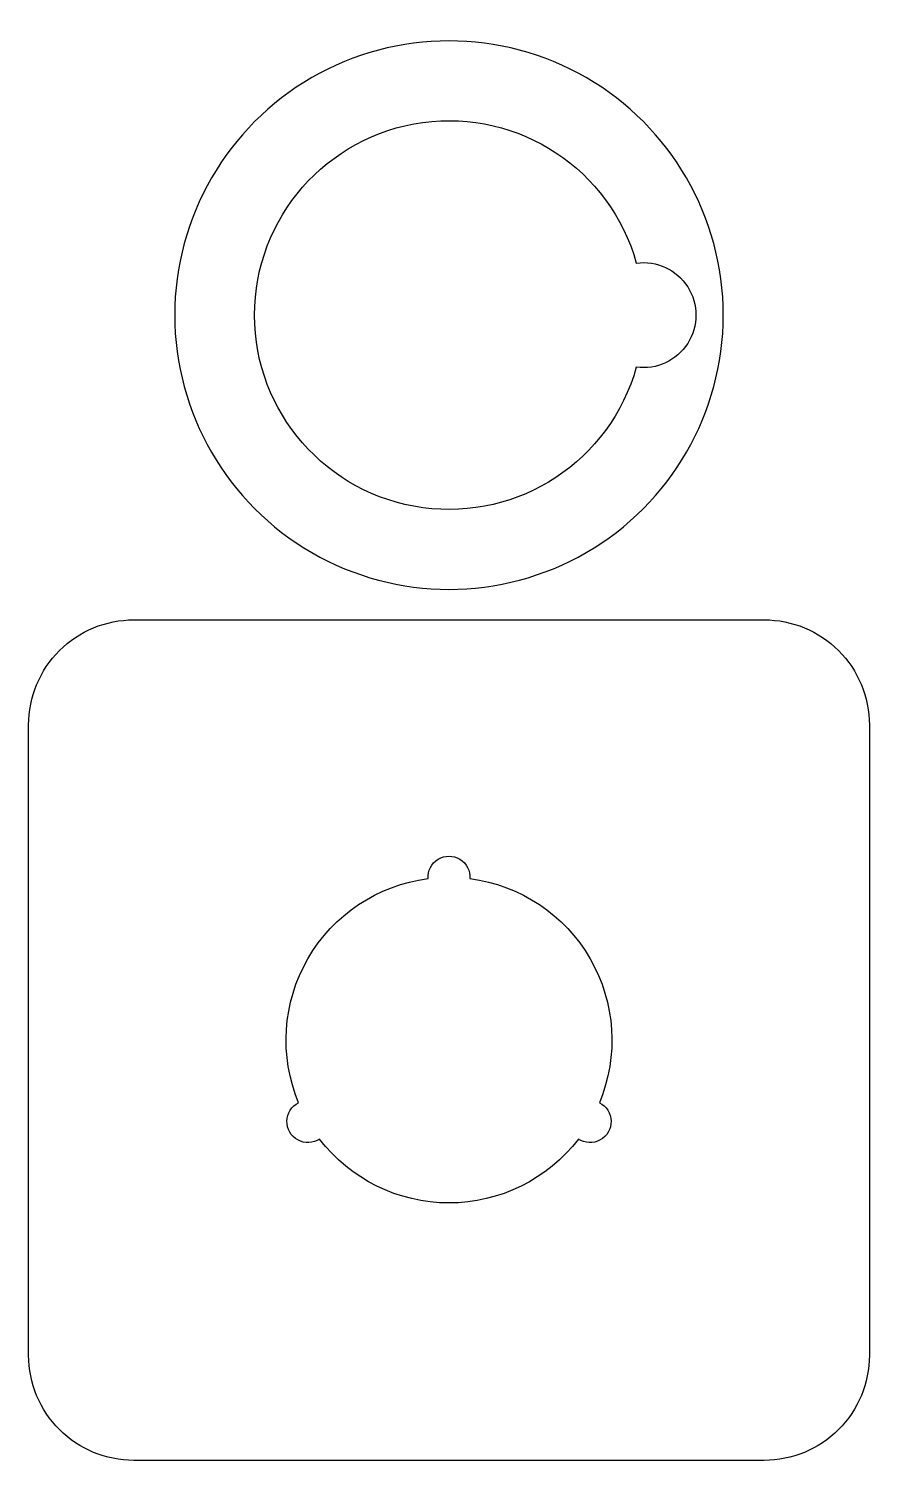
# Model space of a CAD drawing. Extents: x 0 to 160, y 0 to 273.
import ezdxf

# ---------------------------------------------------------------- set-up
doc = ezdxf.new("R2010")
doc.units = 0
doc.layers.get('0').update_dxf_attribs({"linetype": 'CONTINUOUS'})

msp = doc.modelspace()

# ---------------------------------------------------------------- linework, layer by layer
at = {"color": 7}
for points in [[(115.780942, 228.047749)], [(132.333825, 218.139473)], [(51.513163, 68.218223)]]:
    msp.add_lwpolyline(points, close=True, dxfattribs=at)
msp.add_lwpolyline([(140.132292, 0.132306), (20.132294, 0.132306)], dxfattribs=at)
for points in [[(106.233059, 263.347327), (90.081849, 272.672233), (70.182737, 272.672233), (54.031527, 263.347327)], [(54.031527, 263.347327), (37.880317, 254.022421), (27.930761, 236.789285), (27.930761, 218.139474)], [(132.333825, 218.139474), (132.333825, 236.789285), (122.38427, 254.022421), (106.233059, 263.347327)], [(75.132292, 254.800079), (93.464877, 257.300391), (110.826187, 245.874293), (115.780942, 228.047749)], [(43.132294, 218.139474), (43.132294, 236.641777), (56.799707, 252.299767), (75.132292, 254.800079)], [(115.780942, 228.047749), (119.642712, 228.574431), (123.458622, 226.809416), (125.557848, 223.525529)], [(125.557848, 223.525529), (127.657074, 220.241642), (127.657074, 216.037305), (125.557848, 212.753418)], [(27.930761, 218.139474), (27.93076, 199.489662), (37.880316, 182.256526), (54.031526, 172.93162)], [(75.132292, 181.478868), (56.799707, 183.979181), (43.132294, 199.63717), (43.132294, 218.139474)], [(106.233059, 172.93162), (122.384269, 182.256525), (132.333825, 199.489662), (132.333825, 218.139473)], [(125.557848, 212.753418), (123.458622, 209.469531), (119.642712, 207.704517), (115.780942, 208.231198)], [(115.780942, 208.231198), (110.826187, 190.404655), (93.464877, 178.978556), (75.132292, 181.478868)], [(54.031526, 172.93162), (70.182737, 163.606714), (90.081849, 163.606714), (106.233059, 172.93162)], [(5.990157, 154.274445), (9.740885, 158.025173), (14.827964, 160.132309), (20.132294, 160.132308)], [(20.132294, 160.132308), (20.132294, 160.132308), (140.132292, 160.132308), (140.132292, 160.132308)], [(140.132292, 160.132308), (145.436622, 160.132309), (150.523701, 158.025173), (154.274429, 154.274445)], [(0.132292, 140.132309), (0.132292, 145.436639), (2.239429, 150.523717), (5.990157, 154.274445)], [(154.274429, 154.274445), (158.025157, 150.523717), (160.132294, 145.436639), (160.132294, 140.132309)], [(0.132292, 20.132319), (0.132292, 20.132319), (0.132292, 140.132309), (0.132292, 140.132309)], [(160.132294, 140.132309), (160.132294, 140.132309), (160.132294, 20.132319), (160.132294, 20.132319)], [(76.140626, 110.874242), (76.044449, 112.361886), (76.783524, 113.779585), (78.058213, 114.552568)], [(78.058213, 114.552568), (79.332903, 115.325552), (80.931683, 115.325552), (82.206373, 114.552568)], [(82.206373, 114.552568), (83.481062, 113.779585), (84.220137, 112.361886), (84.12396, 110.874242)], [(53.285505, 95.632306), (58.113981, 103.995473), (66.564065, 109.63078), (76.140626, 110.874242)], [(84.12396, 110.874242), (93.700522, 109.63078), (102.150605, 103.995473), (106.979081, 95.632306)], [(51.513163, 68.218223), (47.801752, 77.1335), (48.457029, 87.26914), (53.285505, 95.632306)], [(106.979081, 95.632306), (111.807557, 87.26914), (112.462834, 77.1335), (108.751423, 68.218223)], [(49.286458, 64.718385), (49.318534, 66.208783), (50.176748, 67.557686), (51.513163, 68.218223)], [(108.751423, 68.218223), (110.087838, 67.557686), (110.946052, 66.208783), (110.978128, 64.718385)], [(51.360528, 61.125987), (50.053768, 61.843409), (49.254383, 63.227987), (49.286458, 64.718385)], [(110.978128, 64.718385), (111.010204, 63.227987), (110.210818, 61.843409), (108.904058, 61.125987)], [(55.504829, 61.304449), (54.264579, 60.477348), (52.667288, 60.408566), (51.360528, 61.125987)], [(80.132293, 49.1323), (70.47534, 49.1323), (61.36998, 53.632634), (55.504829, 61.304449)], [(104.759757, 61.304449), (98.894606, 53.632634), (89.789246, 49.1323), (80.132293, 49.1323)], [(108.904058, 61.125987), (107.597298, 60.408566), (106.000007, 60.477348), (104.759757, 61.304449)], [(5.990152, 5.990174), (2.239424, 9.740904), (0.132288, 14.827986), (0.132292, 20.132319)], [(160.132294, 20.132319), (160.132298, 14.827986), (158.025162, 9.740904), (154.274434, 5.990174)], [(20.132294, 0.132306), (14.827962, 0.132305), (9.740881, 2.239443), (5.990152, 5.990174)], [(154.274434, 5.990174), (150.523705, 2.239443), (145.436625, 0.132305), (140.132292, 0.132306)]]:
    msp.add_open_spline(points, degree=3, dxfattribs=at)

doc.saveas('drawing.dxf')
